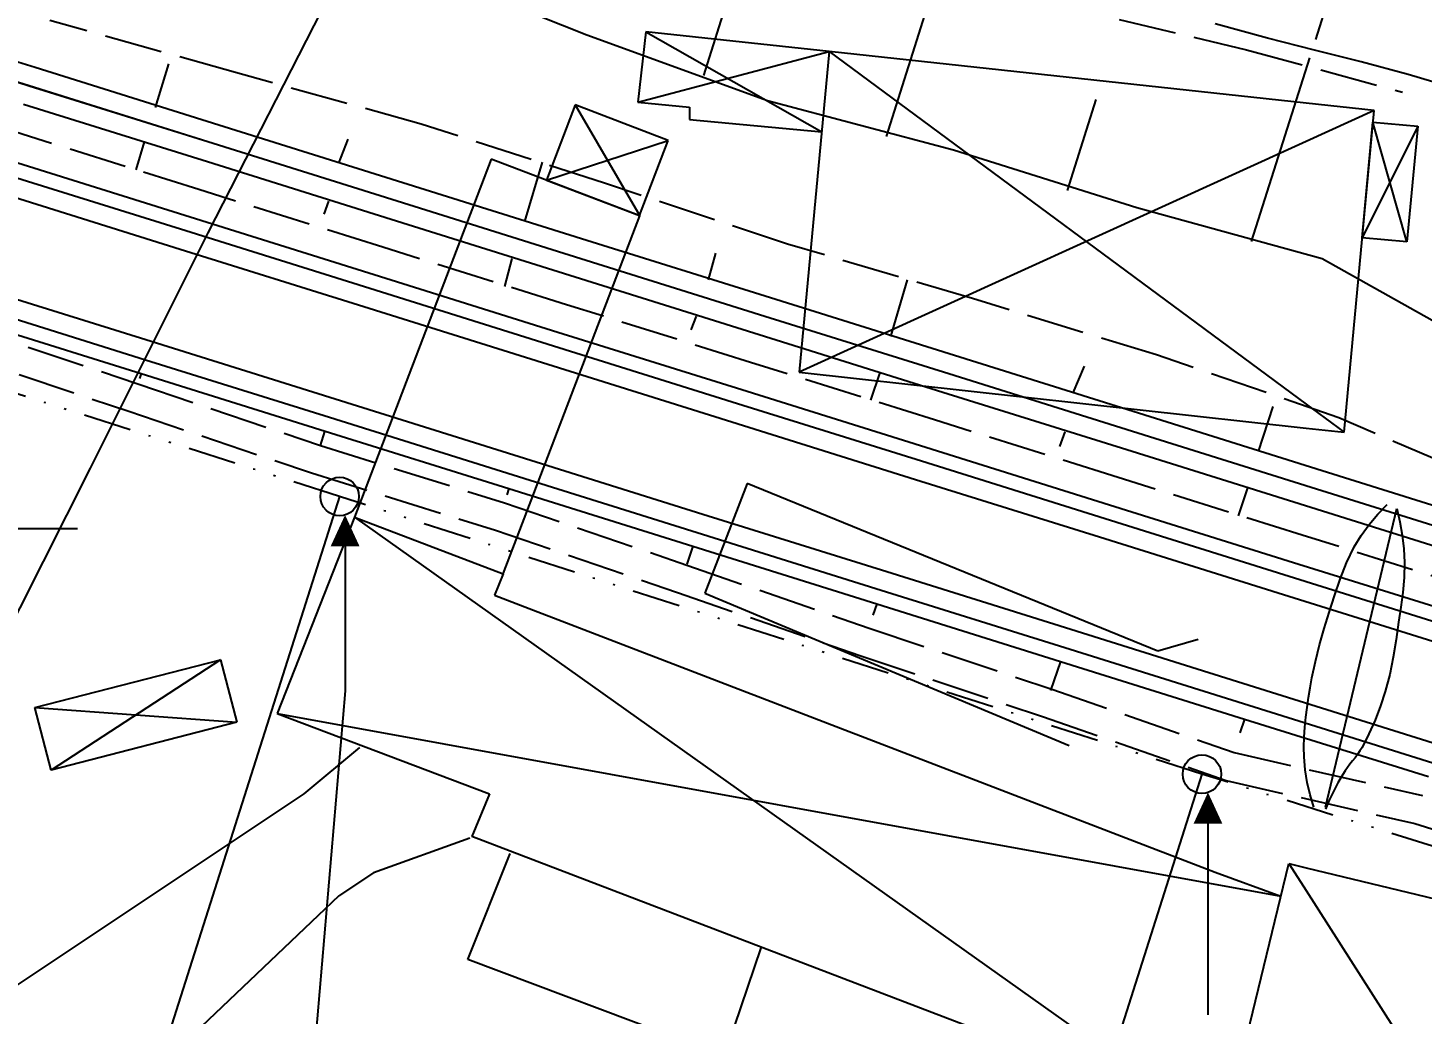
# Model space of a CAD drawing. Header units: millimetres. Extents: x 127045 to 128191, y 151549 to 152340.
# Drawn here: x 127473.7 to 127546.1, y 151863.3 to 151914.5 of the extents above; entities that cross this region are included whole.
import ezdxf
from ezdxf.enums import TextEntityAlignment as Align

# ---------------------------------------------------------------- set-up
doc = ezdxf.new("R2010")
doc.units = ezdxf.units.MM
doc.header["$MEASUREMENT"] = 0
for name, pattern in [('BTA', [5.7, 2.5, -1, 0.1, -1, 0.1, -1]), ('INT_344$0$TYPE1', [4, 3, -1]), ('INT_344$0$TYPE3', [11, 10, -1]), ('TGV_344$0$TYPE1', [4, 3, -1])]:
    doc.linetypes.add(name, pattern=pattern)
doc.layers.get('0').update_dxf_attribs({"color": 252, "linetype": 'CONTINUOUS'})
doc.layers.get('DEFPOINTS').update_dxf_attribs({"linetype": 'CONTINUOUS'})
for name, color, linetype in [('BT_AER_POS', 1, 'BTA'), ('COTATION', 212, 'CONTINUOUS'), ('INT_344$0$101', 252, 'CONTINUOUS'), ('INT_344$0$105', 252, 'CONTINUOUS'), ('INT_344$0$106', 252, 'CONTINUOUS'), ('INT_344$0$113', 252, 'CONTINUOUS'), ('INT_344$0$136', 252, 'CONTINUOUS'), ('POT_EX_POS', 1, 'CONTINUOUS'), ('TGV_344$0$1', 252, 'CONTINUOUS'), ('TGV_344$0$36', 252, 'CONTINUOUS'), ('TGV_344$0$4', 252, 'CONTINUOUS'), ('TGV_344$0$6', 252, 'CONTINUOUS'), ('TXT_POT_POS', 7, 'CONTINUOUS'), ('VOI_344$0$136', 252, 'CONTINUOUS')]:
    doc.layers.add(name, color=color, linetype=linetype)
doc.styles.get("Standard").update_dxf_attribs({"font": 'txt.shx'})
doc.dimstyles.new('DADEL', dxfattribs={"dimtxt": 3, "dimasz": 3, "dimexe": 0, "dimexo": 0, "dimgap": 1.5, "dimtad": 0, "dimzin": 0, "dimdsep": 46, "dimtxsty": 'Standard', "dimcen": 0, "dimdle": 1.25, "dimadec": 0, "dimazin": 0, "dimtfac": 0.033333, "dimtofl": 0, "dimtmove": 2, "dimatfit": 3, "dimfxl": 0, "dimtolj": 1, "dimtzin": 0, "dimarcsym": 0})

# ---------------------------------------------------------------- blocks, each defined once
blk = doc.blocks.new('P_BETON')
blk.add_circle((0, 0), 1)
blk = doc.blocks.new('FLECHE1')
blk.add_lwpolyline([(0, 0, 0, 1.5, 0), (-1.629, 0, 1.5, 1.5, 0)], format="xyseb")
blk = doc.blocks.new('INT_344')
at = {"layer": 'INT_344$0$101'}
for p, q in [((127482.151104, 151904.679948, 63.260677), (127472.608077, 151907.668365, 63.209419)), ((127481.926973, 151903.964221, 63.260677), (127472.383946, 151906.952638, 63.209419)), ((127481.628131, 151903.009918, 63.295677), (127472.085104, 151905.998336, 63.244419)), ((127491.694131, 151901.691531, 63.33194), (127482.151104, 151904.679948, 63.260677)), ((127491.47, 151900.975804, 63.33194), (127481.926973, 151903.964221, 63.260677)), ((127491.171158, 151900.021501, 63.36694), (127481.628131, 151903.009918, 63.295677)), ((127501.237158, 151898.703114, 63.423203), (127491.694131, 151901.691531, 63.33194)), ((127470.590895, 151901.226822, 63.244419), (127480.133922, 151898.238405, 63.295677)), ((127501.013026, 151897.987387, 63.423203), (127491.47, 151900.975804, 63.33194)), ((127470.292054, 151900.272519, 63.244419), (127479.835081, 151897.284102, 63.295677)), ((127500.714185, 151897.033084, 63.458202), (127491.171158, 151900.021501, 63.36694)), ((127510.780185, 151895.714697, 63.53447), (127501.237158, 151898.703114, 63.423203)), ((127480.133922, 151898.238405, 63.295677), (127489.676949, 151895.249988, 63.36694)), ((127510.556053, 151894.99897, 63.53447), (127501.013026, 151897.987387, 63.423203)), ((127479.835081, 151897.284102, 63.295677), (127489.378108, 151894.295685, 63.36694)), ((127510.257212, 151894.044667, 63.569469), (127500.714185, 151897.033084, 63.458202)), ((127489.676949, 151895.249988, 63.36694), (127499.219976, 151892.261571, 63.458202)), ((127520.323212, 151892.72628, 63.665741), (127510.780185, 151895.714697, 63.53447)), ((127520.09908, 151892.010553, 63.665741), (127510.556053, 151894.99897, 63.53447)), ((127489.378108, 151894.295685, 63.36694), (127498.921135, 151891.307268, 63.458202)), ((127519.800239, 151891.05625, 63.700741), (127510.257212, 151894.044667, 63.569469)), ((127499.219976, 151892.261571, 63.458202), (127508.763003, 151889.273154, 63.569469)), ((127529.866239, 151889.737862, 63.817017), (127520.323212, 151892.72628, 63.665741)), ((127529.642107, 151889.022135, 63.817017), (127520.09908, 151892.010553, 63.665741)), ((127498.921135, 151891.307268, 63.458202), (127508.464161, 151888.318851, 63.569469)), ((127529.343266, 151888.067833, 63.852016), (127519.800239, 151891.05625, 63.700741)), ((127508.763003, 151889.273154, 63.569469), (127518.30603, 151886.284736, 63.700741)), ((127539.409266, 151886.749445, 63.9883), (127529.866239, 151889.737862, 63.817017)), ((127539.185134, 151886.033718, 63.9883), (127529.642107, 151889.022135, 63.817017)), ((127508.464161, 151888.318851, 63.569469), (127518.007188, 151885.330434, 63.700741)), ((127538.886293, 151885.079416, 64.0233), (127529.343266, 151888.067833, 63.852016)), ((127548.952292, 151883.761028, 64.179596), (127539.409266, 151886.749445, 63.9883)), ((127518.30603, 151886.284736, 63.700741), (127527.849057, 151883.296319, 63.852016)), ((127548.728161, 151883.045301, 64.179596), (127539.185134, 151886.033718, 63.9883)), ((127518.007188, 151885.330434, 63.700741), (127527.550215, 151882.342017, 63.852016)), ((127548.429319, 151882.090998, 64.2146), (127538.886293, 151885.079416, 64.0233)), ((127527.849057, 151883.296319, 63.852016), (127537.392084, 151880.307902, 64.0233)), ((127527.550215, 151882.342017, 63.852016), (127537.093242, 151879.353599, 64.0233)), ((127537.392084, 151880.307902, 64.0233), (127546.935111, 151877.319485, 64.2146)), ((127537.093242, 151879.353599, 64.0233), (127546.636269, 151876.365182, 64.2146))]:
    blk.add_line(p, q, dxfattribs=at)
at = {"layer": 'INT_344$0$105', "linetype": 'INT_344$0$TYPE1'}
for p, q in [((127484.499585, 151912.179444, 62.854935), (127474.868368, 151914.886239, 63.000416)), ((127494.142349, 151909.509521, 62.703701), (127484.499585, 151912.179444, 62.854935)), ((127482.599367, 151906.111402, 63.260677), (127473.05634, 151909.099819, 63.209419)), ((127503.660666, 151906.442196, 62.850086), (127494.142349, 151909.509521, 62.703701)), ((127492.142394, 151903.122985, 63.33194), (127482.599367, 151906.111402, 63.260677)), ((127513.151388, 151903.286752, 63.078037), (127503.660666, 151906.442196, 62.850086)), ((127501.68542, 151900.134568, 63.423203), (127492.142394, 151903.122985, 63.33194)), ((127522.742955, 151900.453338, 63.101025), (127513.151388, 151903.286752, 63.078037)), ((127511.228447, 151897.146151, 63.53447), (127501.68542, 151900.134568, 63.423203)), ((127532.306921, 151897.531786, 63.205589), (127522.742955, 151900.453338, 63.101025)), ((127469.955699, 151899.198425, 62.959064), (127479.441901, 151896.028548, 62.88356)), ((127541.763836, 151894.268385, 63.568977), (127532.306921, 151897.531786, 63.205589)), ((127520.771474, 151894.157734, 63.665741), (127511.228447, 151897.146151, 63.53447)), ((127479.441901, 151896.028548, 62.88356), (127488.91965, 151892.831675, 62.809196)), ((127530.314501, 151891.169316, 63.817017), (127520.771474, 151894.157734, 63.665741)), ((127550.997483, 151890.292015, 64.450447), (127541.763836, 151894.268385, 63.568977)), ((127488.91965, 151892.831675, 62.809196), (127498.467281, 151889.857961, 62.910732)), ((127539.857528, 151888.180899, 63.9883), (127530.314501, 151891.169316, 63.817017)), ((127498.467281, 151889.857961, 62.910732), (127507.933261, 151886.623505, 62.850117)), ((127549.400555, 151885.192482, 64.179596), (127539.857528, 151888.180899, 63.9883)), ((127507.933261, 151886.623505, 62.850117), (127517.389185, 151883.356939, 62.787075)), ((127517.389185, 151883.356939, 62.787075), (127526.873837, 151880.182111, 62.808128)), ((127526.873837, 151880.182111, 62.808128), (127536.322954, 151876.893807, 62.769913)), ((127536.322954, 151876.893807, 62.769913), (127546.102987, 151874.662232, 63.489933))]:
    blk.add_line(p, q, dxfattribs=at)
at = {"layer": 'INT_344$0$106', "linetype": 'INT_344$0$TYPE1'}
for p, q in [((127469.481365, 151897.775397, 62.959064), (127478.964494, 151894.606547, 62.88356)), ((127479.610949, 151896.568375, 63.260677), (127479.527719, 151896.307704)), ((127478.964494, 151894.606547, 62.88356), (127488.45685, 151891.404747, 62.809196)), ((127488.91965, 151892.831675), (127489.146318, 151893.555503)), ((127488.45685, 151891.404747, 62.809196), (127498.001663, 151888.431911, 62.910732)), ((127498.697003, 151890.591541), (127498.585173, 151890.264258)), ((127498.001663, 151888.431911, 62.910732), (127507.445867, 151885.204895, 62.850117)), ((127508.24003, 151887.603124), (127507.918964, 151886.673714)), ((127507.445867, 151885.204895, 62.850117), (127516.906218, 151881.9368, 62.787075)), ((127517.783057, 151884.614707), (127517.585412, 151884.02425)), ((127516.906218, 151881.9368, 62.787075), (127526.389252, 151878.762513, 62.808128)), ((127527.326084, 151881.62629), (127526.80262, 151880.122087)), ((127526.389252, 151878.762513, 62.808128), (127535.908343, 151875.449858, 62.769913)), ((127536.869111, 151878.637872), (127536.617658, 151877.91531)), ((127535.908343, 151875.449858, 62.769913), (127545.713625, 151873.212523, 63.489933)), ((127545.713625, 151873.212523, 63.489933), (127555.206261, 151870.271538, 63.720222))]:
    blk.add_line(p, q, dxfattribs=at)
at = {"layer": 'INT_344$0$113', "linetype": 'INT_344$0$TYPE3'}
for p, q in [((127518.286639, 151908.873267), (127522.63173, 151922.658622)), ((127493.443121, 151917.842314, 62.618214), (127502.735576, 151914.145994, 63.021286)), ((127493.443121, 151917.842314, 62.618214), (127502.735576, 151914.145994, 63.021286)), ((127537.23093, 151903.411881), (127541.534257, 151916.962709)), ((127508.814493, 151912.030631), (127510.27442, 151916.681344)), ((127474.102286, 151912.439879, 64.709419), (127468.935229, 151914.057952, 64.68708)), ((127502.735576, 151914.145994, 63.021286), (127512.115366, 151910.731076, 63.321877)), ((127502.735576, 151914.145994, 63.021286), (127512.115366, 151910.731076, 63.321877)), ((127483.645313, 151909.451462, 64.760681), (127474.102286, 151912.439879, 64.709419)), ((127480.349914, 151910.364604), (127481.053819, 151912.633731)), ((127483.047629, 151907.542856, 64.760681), (127473.504602, 151910.531273, 64.709419)), ((127512.115366, 151910.731076, 63.321877), (127521.764392, 151908.171681, 63.319439)), ((127512.115366, 151910.731076, 63.321877), (127521.764392, 151908.171681, 63.319439)), ((127527.67345, 151906.05724), (127529.168708, 151910.782873)), ((127493.188339, 151906.463044, 64.83194), (127483.645313, 151909.451462, 64.760681)), ((127479.773167, 151908.586154), (127479.340607, 151907.144168)), ((127489.86624, 151907.480631), (127490.346863, 151908.730353)), ((127521.764392, 151908.171681, 63.319439), (127531.281449, 151905.186843, 63.461601)), ((127521.764392, 151908.171681, 63.319439), (127531.281449, 151905.186843, 63.461601)), ((127492.590656, 151904.554439, 64.83194), (127483.047629, 151907.542856, 64.760681)), ((127499.526753, 151904.45246), (127500.439936, 151907.528697)), ((127502.731366, 151903.474627, 64.923203), (127493.188339, 151906.463044, 64.83194)), ((127489.337555, 151905.509916), (127489.097244, 151904.836989)), ((127502.133683, 151901.566022, 64.923203), (127492.590656, 151904.554439, 64.83194)), ((127531.281449, 151905.186843, 63.461601), (127540.902613, 151902.526159, 63.486595)), ((127531.281449, 151905.186843, 63.461601), (127540.902613, 151902.526159, 63.486595)), ((127512.274393, 151900.48621, 65.03447), (127502.731366, 151903.474627, 64.923203)), ((127498.853882, 151902.529811), (127498.469384, 151901.087825)), ((127509.043079, 151901.424288), (127509.427578, 151902.818209)), ((127540.902613, 151902.526159, 63.486595), (127549.78848, 151897.547482, 64.318703)), ((127540.902613, 151902.526159, 63.486595), (127549.78848, 151897.547482, 64.318703)), ((127511.67671, 151898.577605, 65.03447), (127502.133683, 151901.566022, 64.923203)), ((127518.512131, 151898.492249), (127519.377362, 151901.424288)), ((127521.81742, 151897.497793, 65.165741), (127512.274393, 151900.48621, 65.03447)), ((127470.067922, 151899.556792, 63.209419), (127479.610949, 151896.568375, 63.260677)), ((127508.41827, 151899.549706), (127508.129897, 151898.828713)), ((127521.219737, 151895.589188, 65.165741), (127511.67671, 151898.577605, 65.03447)), ((127531.360447, 151894.509376, 65.317017), (127521.81742, 151897.497793, 65.165741)), ((127479.610949, 151896.568375, 63.260677), (127489.153976, 151893.579958, 63.33194)), ((127517.93531, 151896.617667), (127517.454626, 151895.175681)), ((127527.981607, 151895.56021), (127528.558428, 151896.954131)), ((127530.762764, 151892.600771, 65.317017), (127521.219737, 151895.589188, 65.165741)), ((127540.903474, 151891.520959, 65.488304), (127531.360447, 151894.509376, 65.317017)), ((127537.598468, 151892.515408), (127538.359444, 151894.855504)), ((127489.153976, 151893.579958, 63.33194), (127498.697003, 151890.591541, 63.423203)), ((127527.548991, 151893.541429), (127527.260581, 151892.77237)), ((127540.305791, 151889.612353, 65.488304), (127530.762764, 151892.600771, 65.317017)), ((127550.446501, 151888.532542, 65.679596), (127540.903474, 151891.520959, 65.488304)), ((127498.697003, 151890.591541, 63.423203), (127508.24003, 151887.603124, 63.53447)), ((127537.019654, 151890.634189), (127536.537309, 151889.187098)), ((127549.848818, 151886.623936, 65.679596), (127540.305791, 151889.612353, 65.488304)), ((127508.24003, 151887.603124, 63.53447), (127517.783057, 151884.614707, 63.665741)), ((127517.783057, 151884.614707, 63.665741), (127527.326084, 151881.62629, 63.817017)), ((127527.326084, 151881.62629, 63.817017), (127536.869111, 151878.637872, 63.9883)), ((127536.869111, 151878.637872, 63.9883), (127546.412138, 151875.649455, 64.179596))]:
    blk.add_line(p, q, dxfattribs=at)
at = {"layer": 'INT_344$0$136'}
for p, q in [((127473.803444, 151911.485576, 64.709419), (127468.636388, 151913.10365, 64.68708)), ((127483.346471, 151908.497159, 64.760681), (127473.803444, 151911.485576, 64.709419)), ((127492.889498, 151905.508742, 64.83194), (127483.346471, 151908.497159, 64.760681)), ((127502.432525, 151902.520325, 64.923203), (127492.889498, 151905.508742, 64.83194)), ((127511.975552, 151899.531907, 65.03447), (127502.432525, 151902.520325, 64.923203)), ((127521.518579, 151896.54349, 65.165741), (127511.975552, 151899.531907, 65.03447)), ((127531.061606, 151893.555073, 65.317017), (127521.518579, 151896.54349, 65.165741)), ((127540.604632, 151890.566656, 65.488304), (127531.061606, 151893.555073, 65.317017)), ((127550.147659, 151887.578239, 65.679596), (127540.604632, 151890.566656, 65.488304))]:
    blk.add_line(p, q, dxfattribs=at)
blk = doc.blocks.new('TGV_344')
at = {"linetype": 'Continuous'}
for p, q in [((127505.8, 151914.296, 65.445999), (127514.925, 151909.11, 73.302002)), ((127505.392, 151910.65, 67.678001), (127515.315, 151913.268)), ((127515.315, 151913.268), (127540.065, 151894.982, 61.280998)), ((127502.126, 151910.502, 69.547997), (127505.493, 151904.753, 70.726997)), ((127543.59, 151910.214, 68.723), (127540.064, 151908.61, 68.442001)), ((127545.299, 151903.393, 64.849998), (127543.535, 151909.613, 66.203003)), ((127545.858, 151909.397, 66.203003), (127542.977, 151903.608, 66.176003)), ((127500.64, 151906.604, 70.726997), (127506.958, 151908.66, 70.736)), ((127540.064, 151908.61, 68.442001), (127513.758, 151896.644, 66.345001)), ((127540.065, 151894.982, 61.280998), (127542.042, 151893.521, 66.176003)), ((127490.689, 151889.106, 70.672997), (127535.754, 151857.127, 65.157997)), ((127483.731, 151881.718, 63.907001), (127474.933, 151875.993, 64.348)), ((127474.097, 151879.23, 63.907001), (127484.566, 151878.482, 64.375)), ((127486.672, 151878.93, 64.912003), (127538.756, 151869.439, 65.690002)), ((127539.17, 151871.137, 68.172997), (127540.067, 151869.737, 68.035004)), ((127540.067, 151869.737, 68.035004), (127555.379, 151845.811, 65.681))]:
    blk.add_line(p, q, dxfattribs=at)
at = {"layer": 'TGV_344$0$1'}
for p, q in [((127538.063, 151913.969, 63.875), (127535.341725, 151914.706081, 63.812009)), ((127540.492175, 151913.341277, 63.946705), (127538.063, 151913.969, 63.875)), ((127542.927988, 151912.73145, 64.018457), (127540.492175, 151913.341277, 63.946705)), ((127545.356925, 151912.090465, 64.090231), (127542.927988, 151912.73145, 64.018457)), ((127547.763, 151911.37, 64.162003), (127545.356925, 151912.090465, 64.090231)), ((127543.780693, 151889.266185, 65.017519), (127544.265, 151889.768, 65.565002)), ((127544.765, 151889.568, 63.493999), (127544.92745, 151888.878192, 63.473731)), ((127542.928412, 151888.163234, 63.925482), (127543.334367, 151888.730307, 64.4715)), ((127543.334367, 151888.730307, 64.4715), (127543.780693, 151889.266185, 65.017519)), ((127544.92745, 151888.878192, 63.473731), (127545.048529, 151888.179933, 63.453499)), ((127542.565, 151887.568, 63.377998), (127542.928412, 151888.163234, 63.925482)), ((127545.048529, 151888.179933, 63.453499), (127545.127806, 151887.475702, 63.433267)), ((127542.159577, 151886.74838, 63.346143), (127542.565, 151887.568, 63.377998)), ((127545.127806, 151887.475702, 63.433267), (127545.165, 151886.768, 63.412998)), ((127541.828359, 151885.896585, 63.314351), (127542.159577, 151886.74838, 63.346143)), ((127545.165, 151886.768, 63.412998), (127545.150087, 151885.987012, 63.419763)), ((127541.541192, 151885.032101, 63.282634), (127541.828359, 151885.896585, 63.314351)), ((127545.150087, 151885.987012, 63.419763), (127545.079546, 151885.209412, 63.426519)), ((127541.265, 151884.168, 63.250999), (127541.541192, 151885.032101, 63.282634)), ((127545.079546, 151885.209412, 63.426519), (127544.976776, 151884.437072, 63.433264)), ((127544.976776, 151884.437072, 63.433264), (127544.865, 151883.668, 63.439999)), ((127541.002604, 151883.328987, 63.174536), (127541.265, 151884.168, 63.250999)), ((127544.865, 151883.668, 63.439999), (127544.730717, 151882.76204, 63.411039)), ((127540.758735, 151882.483842, 63.09807), (127541.002604, 151883.328987, 63.174536)), ((127544.730717, 151882.76204, 63.411039), (127544.582488, 151881.856816, 63.382056)), ((127540.543175, 151881.630451, 63.021568), (127540.758735, 151882.483842, 63.09807)), ((127540.366, 151880.768, 62.945), (127540.543175, 151881.630451, 63.021568)), ((127544.582488, 151881.856816, 63.382056), (127544.400592, 151880.956462, 63.353046)), ((127540.276935, 151880.260947, 62.930527), (127540.366, 151880.768, 62.945)), ((127544.400592, 151880.956462, 63.353046), (127544.166, 151880.068, 63.324001)), ((127540.193007, 151879.752952, 62.916054), (127540.276935, 151880.260947, 62.930527)), ((127544.166, 151880.068, 63.324001), (127543.922769, 151879.321085, 63.294747)), ((127540.051196, 151878.732879, 62.887102), (127540.116869, 151879.24366, 62.901579)), ((127540.116869, 151879.24366, 62.901579), (127540.193007, 151879.752952, 62.916054)), ((127543.922769, 151879.321085, 63.294747), (127543.643959, 151878.586367, 63.265523)), ((127539.999697, 151878.218484, 62.872576), (127540.051196, 151878.732879, 62.887102)), ((127543.643959, 151878.586367, 63.265523), (127543.326049, 151877.867256, 63.236288)), ((127539.954414, 151877.185281, 62.843536), (127539.966538, 151877.702435, 62.858058)), ((127539.966538, 151877.702435, 62.858058), (127539.999697, 151878.218484, 62.872576)), ((127543.326049, 151877.867256, 63.236288), (127542.966, 151877.168, 63.207001)), ((127539.966, 151876.668, 62.828999), (127539.954414, 151877.185281, 62.843536)), ((127542.855146, 151876.982871, 63.205873), (127542.733569, 151876.804736, 63.204747)), ((127542.966, 151877.168, 63.207001), (127542.855146, 151876.982871, 63.205873)), ((127540.020571, 151876.006198, 62.734377), (127539.966, 151876.668, 62.828999)), ((127542.338459, 151876.294631, 63.201375), (127542.207579, 151876.124091, 63.200251)), ((127542.471871, 151876.462906, 63.202497), (127542.338459, 151876.294631, 63.201375)), ((127542.604759, 151876.632092, 63.203622), (127542.471871, 151876.462906, 63.202497)), ((127542.733569, 151876.804736, 63.204747), (127542.604759, 151876.632092, 63.203622)), ((127540.122486, 151875.350016, 62.639999), (127540.020571, 151876.006198, 62.734377)), ((127541.966, 151875.768, 63.198002), (127541.714736, 151875.331563, 63.778723)), ((127542.082308, 151875.949129, 63.199127), (127541.966, 151875.768, 63.198002)), ((127542.207579, 151876.124091, 63.200251), (127542.082308, 151875.949129, 63.199127)), ((127540.271217, 151874.702839, 62.545622), (127540.122486, 151875.350016, 62.639999)), ((127541.480747, 151874.885627, 64.358999), (127541.264391, 151874.430873, 64.939275)), ((127541.714736, 151875.331563, 63.778723), (127541.480747, 151874.885627, 64.358999)), ((127540.466, 151874.068, 62.451), (127540.271217, 151874.702839, 62.545622)), ((127541.264391, 151874.430873, 64.939275), (127541.066, 151873.968, 65.519997))]:
    blk.add_line(p, q, dxfattribs=at)
at = {"layer": 'TGV_344$0$36'}
for p, q in [((127492.263, 151921.865, 62.757999), (127483.065, 151903.863, 62.064999)), ((127483.065, 151903.863, 62.064999), (127476.966, 151891.662, 61.984001)), ((127476.966, 151891.662, 61.984001), (127471.667, 151881.161, 62.208)), ((127488.067, 151874.763, 62.703999), (127490.966, 151877.163, 64.810997)), ((127470.968, 151863.361, 62.631001), (127488.067, 151874.763, 62.703999)), ((127496.567, 151866.164, 63.25), (127498.767, 151871.664, 63.241001)), ((127489.867, 151869.463, 64.890999), (127473.769, 151854.162, 63.442001)), ((127509.868, 151861.165, 62.962002), (127496.567, 151866.164, 63.25)), ((127511.767, 151866.765, 62.818001), (127509.868, 151861.165, 62.962002))]:
    blk.add_line(p, q, dxfattribs=at)
at = {"layer": 'TGV_344$0$4', "linetype": 'Continuous'}
for p, q in [((127505.8, 151914.296, 65.445999), (127505.392, 151910.65, 67.678001)), ((127515.315, 151913.268), (127505.8, 151914.296, 65.445999)), ((127515.315, 151913.268), (127513.758, 151896.644, 66.345001)), ((127540.064, 151910.595, 60.153), (127515.315, 151913.268)), ((127502.126, 151910.502, 69.547997), (127500.64, 151906.604, 70.726997)), ((127506.958, 151908.66, 70.736), (127502.126, 151910.502, 69.547997)), ((127543.59, 151910.214, 68.723), (127540.064, 151910.595, 60.153)), ((127542.042, 151893.521, 66.176003), (127543.59, 151910.214, 68.723)), ((127542.977, 151903.608, 66.176003), (127543.535, 151909.613, 66.203003)), ((127543.535, 151909.613, 66.203003), (127545.858, 151909.397, 66.203003)), ((127545.858, 151909.397, 66.203003), (127545.299, 151903.393, 64.849998)), ((127498.404, 151886.164, 69.791), (127505.493, 151904.753, 70.726997)), ((127545.299, 151903.393, 64.849998), (127542.977, 151903.608, 66.176003)), ((127513.758, 151896.644, 66.345001), (127540.065, 151893.739, 66.188004)), ((127540.065, 151893.739, 66.188004), (127542.042, 151893.521, 66.176003)), ((127541.066, 151874.068, 65.572998), (127544.765, 151889.568, 65.483002)), ((127490.689, 151889.106, 68.135002), (127486.672, 151878.93, 64.912003)), ((127490.689, 151889.106, 70.672997), (127498.404, 151886.164, 69.791)), ((127474.097, 151879.23, 63.907001), (127483.731, 151881.718, 63.907001)), ((127483.731, 151881.718, 63.907001), (127484.566, 151878.482, 64.375)), ((127474.933, 151875.993, 64.348), (127474.097, 151879.23, 63.907001)), ((127484.566, 151878.482, 64.375), (127474.933, 151875.993, 64.348)), ((127534.212, 151850.803, 65.698997), (127539.17, 151871.137, 68.172997)), ((127539.17, 151871.137, 68.172997), (127540.067, 151870.921, 68.178001)), ((127540.067, 151870.921, 68.178001), (127560.418, 151866.021, 68.290001))]:
    blk.add_line(p, q, dxfattribs=at)
at = {"layer": 'TGV_344$0$4'}
for p, q in [((127505.392, 151910.65, 67.678001), (127508.067, 151910.381, 67.560997)), ((127508.067, 151910.381, 67.560997), (127508.059, 151909.752, 66.733002)), ((127508.059, 151909.752, 66.733002), (127514.925, 151909.11, 73.302002)), ((127505.471, 151904.762, 70.736), (127506.958, 151908.66, 70.736)), ((127497.776, 151907.696, 70.672997), (127490.689, 151889.106, 70.672997)), ((127505.493, 151904.753, 70.726997), (127497.776, 151907.696, 70.672997)), ((127500.64, 151906.604, 70.726997), (127505.471, 151904.762, 70.736)), ((127511.066, 151890.865, 62.627998), (127508.866, 151885.165, 62.790001)), ((127532.365, 151882.167, 62.664001), (127511.066, 151890.865, 62.627998)), ((127498.404, 151886.164, 67.334), (127497.941, 151885.066, 67.388)), ((127497.941, 151885.066, 67.388), (127535.338, 151870.687, 67.189003)), ((127508.866, 151885.165, 62.790001), (127527.766, 151877.267, 62.619999)), ((127534.465, 151882.767, 62.691002), (127532.365, 151882.167, 62.664001)), ((127486.672, 151878.93, 64.912003), (127497.682, 151874.762, 66.011002)), ((127497.682, 151874.762, 66.011002), (127496.764, 151872.547, 65.193001)), ((127496.667, 151872.464, 64.792999), (127491.667, 151870.663, 64.765999)), ((127530.969, 151859.466, 65.310997), (127496.764, 151872.547, 65.193001)), ((127491.667, 151870.663, 64.765999), (127489.867, 151869.463, 64.890999)), ((127535.338, 151870.687, 67.189003), (127538.756, 151869.439, 65.690002))]:
    blk.add_line(p, q, dxfattribs=at)
at = {"layer": 'TGV_344$0$6', "linetype": 'TGV_344$0$TYPE1'}
for p, q in [((127526.463, 151915.868, 63.625999), (127536.963, 151913.369, 64.121002)), ((127536.963, 151913.369, 64.121002), (127545.063, 151911.169, 63.824001))]:
    blk.add_line(p, q, dxfattribs=at)
blk = doc.blocks.new('VOI_344')
at = {"layer": 'VOI_344$0$136'}
for p, q in [((127473.803, 151911.486, 64.709), (127468.636, 151913.104, 64.687)), ((127483.346, 151908.497, 64.761), (127473.803, 151911.486, 64.709)), ((127492.889, 151905.509, 64.832), (127483.346, 151908.497, 64.761)), ((127502.433, 151902.52, 64.923), (127492.889, 151905.509, 64.832)), ((127511.976, 151899.532, 65.034), (127502.433, 151902.52, 64.923)), ((127521.519, 151896.543, 65.166), (127511.976, 151899.532, 65.034)), ((127531.062, 151893.555, 65.317), (127521.519, 151896.543, 65.166)), ((127540.605, 151890.567, 65.488), (127531.062, 151893.555, 65.317)), ((127550.148, 151887.578, 65.68), (127540.605, 151890.567, 65.488))]:
    blk.add_line(p, q, dxfattribs=at)
blk = doc.blocks.new('FR-344-A')
for name in ['TGV_344', 'INT_344', 'VOI_344']:
    blk.add_blockref(name, (0, 0))
blk = doc.blocks.new('*D24')
at = {"color": 0, "linetype": 'ByBlock'}
for p, q in [((127446.885, 151903.884), (127428.476, 151846.069)), ((127489.909, 151890.186), (127471.5, 151832.37)), ((127431.335, 151845.159), (127468.641, 151833.28))]:
    blk.add_line(p, q, dxfattribs=at)
for points in [[(127431.487, 151845.635), (127431.183, 151844.682), (127428.476, 151846.069)], [(127468.793, 151833.757), (127468.49, 151832.804), (127471.5, 151832.37)]]:
    blk.add_solid(points, dxfattribs=at)
at = {"layer": 'DEFPOINTS', "color": 0, "linetype": 'ByBlock'}
for p in [(127446.885, 151903.884), (127489.909, 151890.186), (127471.5, 151832.37)]:
    blk.add_point(p, dxfattribs=at)
at = {"color": 0, "linetype": 'ByBlock'}
blk.add_text('45.15', height=3, rotation=342.33849, dxfattribs=at).set_placement((127451.458, 151842.345), align=Align.MIDDLE_CENTER)
blk = doc.blocks.new('*D16')
at = {"color": 0, "linetype": 'ByBlock'}
for p, q in [((127489.909, 151890.186), (127471.5, 151832.37)), ((127534.659, 151875.779), (127516.296, 151818.107)), ((127474.359, 151831.46), (127513.437, 151819.017))]:
    blk.add_line(p, q, dxfattribs=at)
for points in [[(127474.51, 151831.936), (127474.207, 151830.984), (127471.5, 151832.37)], [(127513.589, 151819.494), (127513.286, 151818.541), (127516.296, 151818.107)]]:
    blk.add_solid(points, dxfattribs=at)
at = {"layer": 'DEFPOINTS', "color": 0, "linetype": 'ByBlock'}
for p in [(127489.909, 151890.186), (127534.659, 151875.779, 9.262), (127516.296, 151818.107)]:
    blk.add_point(p, dxfattribs=at)
at = {"color": 0, "linetype": 'ByBlock'}
blk.add_text('47.01', height=3, rotation=342.33849, dxfattribs=at).set_placement((127495.061, 151828.745), align=Align.MIDDLE_CENTER)
blk = doc.blocks.new('*D23')
at = {"color": 0, "linetype": 'ByBlock'}
for p, q in [((127534.659, 151875.779), (127516.296, 151818.107)), ((127579.55, 151861.779), (127561.102, 151803.841)), ((127519.154, 151817.197), (127558.244, 151804.751))]:
    blk.add_line(p, q, dxfattribs=at)
for points in [[(127519.306, 151817.673), (127519.003, 151816.721), (127516.296, 151818.107)], [(127558.395, 151805.227), (127558.092, 151804.275), (127561.102, 151803.841)]]:
    blk.add_solid(points, dxfattribs=at)
at = {"layer": 'DEFPOINTS', "color": 0, "linetype": 'ByBlock'}
for p in [(127534.659, 151875.779, 9.262), (127579.55, 151861.779, 22.286), (127561.102, 151803.841)]:
    blk.add_point(p, dxfattribs=at)
at = {"color": 0, "linetype": 'ByBlock'}
blk.add_text('47.02', height=3, rotation=342.33849, dxfattribs=at).set_placement((127539.084, 151813.748), align=Align.MIDDLE_CENTER)

msp = doc.modelspace()

# ---------------------------------------------------------------- linework, layer by layer
at = {"layer": 'BT_AER_POS', "elevation": 51.315}
msp.add_lwpolyline([(127669.444, 151834.101), (127624.633, 151848.333), (127579.55, 151861.779), (127534.659, 151875.779), (127489.909, 151890.186), (127446.885, 151903.884), (127400.899, 151916.159), (127353.665, 151912.742), (127307.538, 151915.028), (127289.462, 151878.59), (127270.233, 151841.641), (127250.189, 151797.589)], dxfattribs=at)
at = {"layer": 'TXT_POT_POS'}
for p, q in [((127449.059, 151888.518), (127476.308, 151888.518)), ((127490.192, 151888.413), (127490.192, 151880.102)), ((127490.192, 151880.102), (127488.01, 151854.552)), ((127534.971, 151874.015, 9.262), (127534.971, 151863.292, 9.262))]:
    msp.add_line(p, q, dxfattribs=at)

# ---------------------------------------------------------------- block references
msp.add_blockref('FR-344-A', (0, 0))
at = {"layer": 'POT_EX_POS'}
for p in [(127489.909, 151890.186), (127534.659, 151875.779, 9.262)]:
    msp.add_blockref('P_BETON', p, dxfattribs=at)
at = {"layer": 'TXT_POT_POS', "rotation": 90}
for p in [(127490.192, 151889.227), (127534.971, 151874.83, 9.262)]:
    msp.add_blockref('FLECHE1', p, dxfattribs=at)

# ---------------------------------------------------------------- dimensions: what is measured, and where the dimension line sits
at = {"layer": 'COTATION'}
for base, p1, p2, picture, middle, dimtype in [((127471.5, 151832.37), (127446.885, 151903.884), (127489.909, 151890.186), '*D24', (127451.458, 151842.345), 129), ((127516.296, 151818.107), (127489.909, 151890.186), (127534.659, 151875.779, 9.262), '*D16', (127495.061, 151828.745), 128), ((127561.102, 151803.841), (127534.659, 151875.779, 9.262), (127579.55, 151861.779, 22.286), '*D23', (127539.084, 151813.748), 128)]:
    dim = msp.add_linear_dim(base=base, p1=p1, p2=p2, angle=342.33849, dimstyle='DADEL', dxfattribs=at)
    dim.commit()
    dim.dimension.update_dxf_attribs({"geometry": picture, "text_midpoint": middle, "dimtype": dimtype})

doc.saveas('drawing.dxf')
